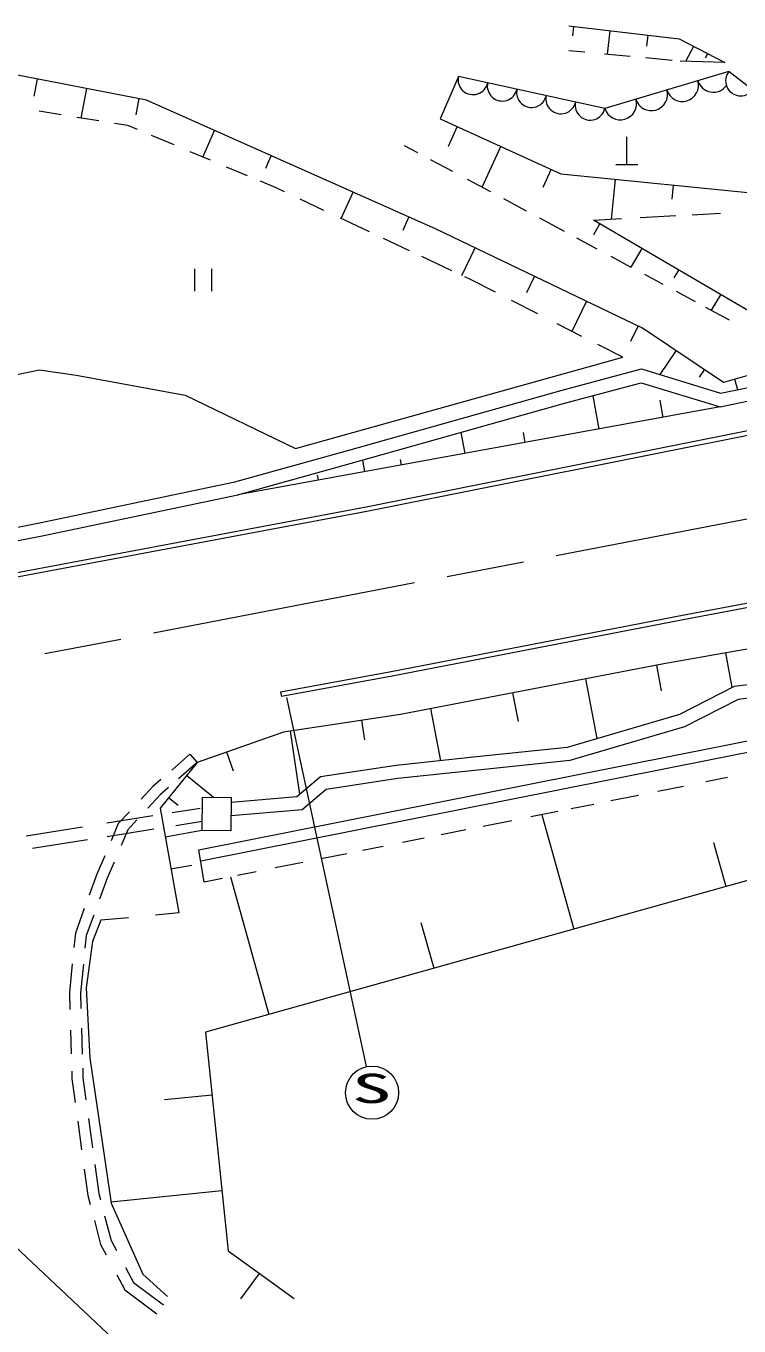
# Model space of a CAD drawing. Units: millimetres, scale not verified. Extents: x 40000 to 680000, y 20000 to 380000.
# Drawn here: x 403206 to 435394, y 250499 to 309204 of the extents above; entities that cross this region are included whole.
import ezdxf
from ezdxf.enums import TextEntityAlignment as Align

# ---------------------------------------------------------------- set-up
doc = ezdxf.new("R2010")
doc.units = ezdxf.units.MM
doc.header["$LTSCALE"] = 1000
doc.linetypes.add('CHAIN', pattern=[18.5, 12, -1.5, 3.5, -1.5])
for name, color, linetype, lineweight in [('M-BGD', 7, 'Continuous', 13), ('M-BMK', 2, 'CHAIN', 13), ('M-STR-STRC', 7, 'Continuous', 13)]:
    doc.layers.add(name, color=color, linetype=linetype, lineweight=lineweight)
doc.styles.add('ＭＳ ゴシック', font='')
doc.styles.get('ＭＳ ゴシック').set_extended_font_data('MS Gothic')

msp = doc.modelspace()

# ---------------------------------------------------------------- linework, layer by layer
at = {"layer": 'M-BGD'}
for p, q in [((427708, 309204), (432694, 308631)), ((427892, 308757), (427940, 309177)), ((429455, 307923), (429578, 308989)), ((431234, 308296), (431291, 308792)), ((432694, 308631), (434754, 307549)), ((432994, 307610), (433349, 308287)), ((428431, 308017), (427710, 308084)), ((430483, 307827), (429318, 307935)), ((432374, 307652), (431178, 307763)), ((434754, 307549), (432731, 307619)), ((433880, 307765), (433980, 307955)), ((408640, 305862), (402281, 307084)), ((434935, 307152), (429338, 305485)), ((438152, 304627), (434935, 307152)), ((403573, 306037), (403721, 306807)), ((422726, 306923), (421897, 305008)), ((429338, 305485), (422726, 306923)), ((405695, 305047), (405951, 306379)), ((408181, 305195), (408321, 305923)), ((421721, 300023), (408640, 305862)), ((404795, 305192), (403806, 305352)), ((406490, 304919), (405501, 305078)), ((407810, 304705), (407208, 304803)), ((408239, 304525), (407810, 304705)), ((421897, 305008), (427354, 302521)), ((409890, 303831), (408871, 304259)), ((411183, 303287), (411719, 304488)), ((422280, 303785), (422676, 304653)), ((430333, 302943), (430332, 304193)), ((411532, 303141), (410616, 303526)), ((420273, 303815), (420883, 303487)), ((423805, 301919), (424642, 303757)), ((414031, 302788), (414279, 303345)), ((421451, 303182), (422453, 302645)), ((429833, 302943), (430833, 302944)), ((413206, 302436), (412255, 302836)), ((426552, 301933), (426912, 302722)), ((427354, 302521), (437071, 301555)), ((414495, 301894), (413791, 302191)), ((414869, 301719), (414495, 301894)), ((423121, 302286), (424170, 301723)), ((429642, 300480), (429821, 302276)), ((432378, 301381), (432441, 302015)), ((416659, 300875), (415577, 301385)), ((417441, 300507), (417972, 301697)), ((424759, 301407), (425788, 300855)), ((420231, 299980), (420495, 300571)), ((430926, 300551), (432550, 300642)), ((433281, 300682), (434561, 300753)), ((418398, 300056), (417398, 300527)), ((418713, 299907), (418398, 300056)), ((431045, 295553), (421721, 300023)), ((426386, 300534), (427507, 299933)), ((428830, 300435), (430086, 300505)), ((437355, 295440), (428830, 300435)), ((428835, 299785), (429117, 300267)), ((420524, 299051), (419347, 299607)), ((428055, 299639), (428970, 299148)), ((422883, 297935), (423480, 299180)), ((430524, 298314), (431016, 299154)), ((410829, 297232), (410828, 298232)), ((411578, 298233), (411579, 297233)), ((422434, 298148), (421071, 298792)), ((429610, 298805), (430516, 298318)), ((423277, 297749), (423016, 297872)), ((424397, 297178), (423277, 297749)), ((425820, 297172), (426165, 297893)), ((431129, 297990), (431953, 297547)), ((432466, 297831), (432672, 298183)), ((432551, 297227), (433416, 296762)), ((434157, 296365), (434571, 297071)), ((426308, 296205), (425128, 296806)), ((427857, 295416), (428506, 296770)), ((433887, 296510), (434949, 295940)), ((428303, 295189), (427188, 295757)), ((430511, 294975), (430836, 295653)), ((434696, 293101), (431045, 295553)), ((430143, 294252), (429016, 294826)), ((415374, 290120), (430143, 294252)), ((431834, 293460), (432557, 294537)), ((401392, 293176), (403811, 293684)), ((403811, 293684), (405473, 293433)), ((427413, 292758), (430989, 293720)), ((430989, 293720), (434566, 292618)), ((433612, 293347), (433835, 293679)), ((434566, 292618), (439653, 293692)), ((437079, 293789), (434696, 293101)), ((405473, 293433), (410386, 292535)), ((427572, 292180), (430977, 293096)), ((430977, 293096), (434538, 291999)), ((434538, 291999), (439782, 293106)), ((435341, 292781), (435206, 293248)), ((410386, 292535), (415374, 290120)), ((417682, 290020), (427413, 292758)), ((428793, 292508), (429068, 291001)), ((434538, 291999), (412774, 288031)), ((417844, 289442), (427572, 292180)), ((431816, 292302), (431957, 291528)), ((418557, 287488), (437894, 291353)), ((418595, 287292), (437934, 291157)), ((422837, 290847), (423010, 289897)), ((425644, 290851), (425727, 290392)), ((412632, 288614), (417682, 290020)), ((412774, 288031), (417844, 289442)), ((418398, 289599), (418494, 289074)), ((420097, 289634), (420144, 289375)), ((416347, 288927), (416390, 288690)), ((403822, 286762), (412632, 288614)), ((403940, 286174), (412774, 288031)), ((399163, 283850), (418557, 287488)), ((399199, 283653), (418595, 287292)), ((391804, 284464), (403822, 286762)), ((391920, 283876), (403940, 286174)), ((447011, 285245), (432838, 282587)), ((447049, 285049), (432876, 282391)), ((432838, 282587), (419693, 280041)), ((432876, 282391), (419731, 279844)), ((444598, 282639), (431996, 280402)), ((435082, 279326), (434803, 280901)), ((450572, 281186), (435179, 279375)), ((450843, 280614), (435356, 278792)), ((419693, 280041), (414700, 279118)), ((431996, 280402), (420107, 278114)), ((431891, 279188), (431685, 280347)), ((411016, 272004), (450401, 279833)), ((419731, 279844), (414736, 278921)), ((428997, 277022), (428476, 279725)), ((411093, 271509), (450402, 279324)), ((414700, 279118), (414736, 278921)), ((425433, 277802), (425184, 279091)), ((435179, 279375), (432707, 278109)), ((421941, 276026), (421488, 278380)), ((435356, 278792), (432930, 277549)), ((420107, 278114), (414825, 277313)), ((418504, 276973), (418371, 277851)), ((432707, 278109), (427638, 276625)), ((414825, 277313), (410936, 275939)), ((415574, 274513), (415142, 277361)), ((432930, 277549), (427754, 276034)), ((427638, 276625), (423539, 276195)), ((410936, 275939), (409258, 273882)), ((410608, 276317), (409786, 275602)), ((410936, 275939), (410097, 275210)), ((410608, 276317), (410936, 275939)), ((412574, 275558), (412272, 276411)), ((423539, 276195), (419912, 275812)), ((427754, 276034), (423602, 275598)), ((411664, 274370), (410458, 275353)), ((419912, 275812), (416494, 275296)), ((423602, 275598), (419988, 275217)), ((408932, 274861), (408403, 274292)), ((409296, 275177), (408932, 274861)), ((409645, 274818), (409280, 274501)), ((416494, 275296), (415433, 274392)), ((419988, 275217), (416753, 274728)), ((432896, 274866), (431737, 274635)), ((434876, 275262), (433894, 275066)), ((409280, 274501), (408712, 273889)), ((410080, 273999), (409644, 274355)), ((411159, 272875), (411174, 274375)), ((411174, 274375), (412470, 274362)), ((448730, 274251), (411314, 263766)), ((412470, 274362), (412456, 272862)), ((415433, 274392), (412468, 274142)), ((416753, 274728), (415675, 273810)), ((430857, 274459), (429613, 274211)), ((407877, 273725), (407374, 273184)), ((409258, 273882), (410103, 269153)), ((411069, 273870), (409804, 273669)), ((415675, 273810), (412462, 273540)), ((427212, 273731), (425996, 273488)), ((426497, 273588), (427944, 268426)), ((428834, 274055), (427824, 273853)), ((405755, 273023), (403216, 272618)), ((408936, 273530), (406856, 273199)), ((407374, 273184), (407049, 272414)), ((408216, 273356), (407801, 272908)), ((411163, 273278), (409969, 273087)), ((425143, 273318), (423844, 273058)), ((405982, 272451), (403499, 272056)), ((408974, 272929), (406871, 272593)), ((407801, 272908), (407499, 272194)), ((411139, 272875), (409491, 272581)), ((412456, 272862), (411159, 272875)), ((421181, 272526), (420199, 272330)), ((423058, 272901), (421952, 272680)), ((411244, 270541), (411016, 272004)), ((417684, 271828), (416530, 271597)), ((419327, 272156), (418399, 271971)), ((434237, 272328), (434793, 270345)), ((406760, 271731), (406409, 270903)), ((407184, 271450), (406875, 270719)), ((410699, 271298), (409750, 271129)), ((415697, 271431), (414453, 271182)), ((406409, 270903), (406061, 269951)), ((406875, 270719), (406528, 269774)), ((412077, 270708), (411244, 270541)), ((412433, 270779), (414174, 264567)), ((413594, 271011), (412761, 270844)), ((405839, 269347), (405436, 268245)), ((406262, 269047), (405927, 268132)), ((407826, 268936), (406589, 268818)), ((410103, 269153), (409054, 269053)), ((406589, 268818), (406214, 267867)), ((421032, 268726), (421613, 266652)), ((405436, 268245), (405370, 267598)), ((405927, 268132), (405868, 267559)), ((406214, 267867), (405929, 265767)), ((405294, 266849), (405163, 265564)), ((405796, 266843), (405664, 265546)), ((405163, 265564), (405186, 264796)), ((405664, 265546), (405685, 264843)), ((405929, 265767), (406087, 262607)), ((405214, 263857), (405245, 262796)), ((405711, 263953), (405746, 262781)), ((411314, 263766), (412337, 253888)), ((406087, 262607), (407044, 256043)), ((405269, 262013), (405279, 261659)), ((405765, 262139), (405778, 261700)), ((405279, 261659), (405424, 260596)), ((405778, 261700), (405913, 260715)), ((409457, 260722), (411606, 260944)), ((405540, 259753), (405717, 258452)), ((406028, 259874), (406209, 258548)), ((406311, 257797), (406491, 256485)), ((405837, 257576), (405999, 256387)), ((407035, 256099), (412054, 256619)), ((405999, 256387), (406105, 255984)), ((406491, 256485), (406567, 256192)), ((407044, 256043), (408483, 252840)), ((406757, 255467), (407045, 254363)), ((406294, 255260), (406576, 254179)), ((407045, 254363), (407291, 253905)), ((406576, 254179), (406830, 253706)), ((412337, 253888), (415316, 251737)), ((407701, 253140), (408064, 252464)), ((407313, 252806), (407675, 252130)), ((408064, 252464), (409413, 251448)), ((408483, 252840), (409589, 251824)), ((412912, 251728), (413740, 252875)), ((407675, 252130), (409112, 251049))]:
    msp.add_line(p, q, dxfattribs=at)
for centre, radius, start, end in [((435471, 306731), 682, 141.87027, 321.87027), ((423387, 306780), 677, 167.72617, 347.72617), ((424709, 306492), 677, 167.72617, 347.72617), ((432836, 306527), 730, 196.58545, 16.58545), ((434235, 306944), 730, 196.58545, 323.90082), ((426032, 306204), 677, 167.72617, 347.72617), ((427354, 305916), 677, 167.72617, 347.72617), ((430037, 305693), 730, 196.58545, 16.58545), ((431436, 306110), 730, 196.58545, 16.58545), ((428676, 305629), 677, 167.72617, 347.72617)]:
    msp.add_arc(centre, radius, start, end, dxfattribs=at)
at = {"layer": 'M-BMK'}
msp.add_line((372631, 274825), (468919, 293319), dxfattribs=at)
at = {"layer": 'M-STR-STRC'}
for p, q in [((418584, 262210), (414984, 278881)), ((412309, 245060), (384112, 271593))]:
    msp.add_line(p, q, dxfattribs=at)
msp.add_circle((418829, 261035), 1200, dxfattribs=at)

# ---------------------------------------------------------------- texts
at = {"layer": 'M-STR-STRC', "style": 'ＭＳ ゴシック', "width": 2}
msp.add_text('S', height=1320, rotation=0.056, dxfattribs=at).set_placement((417912, 260171), align=Align.BOTTOM_LEFT)

doc.saveas('drawing.dxf')
